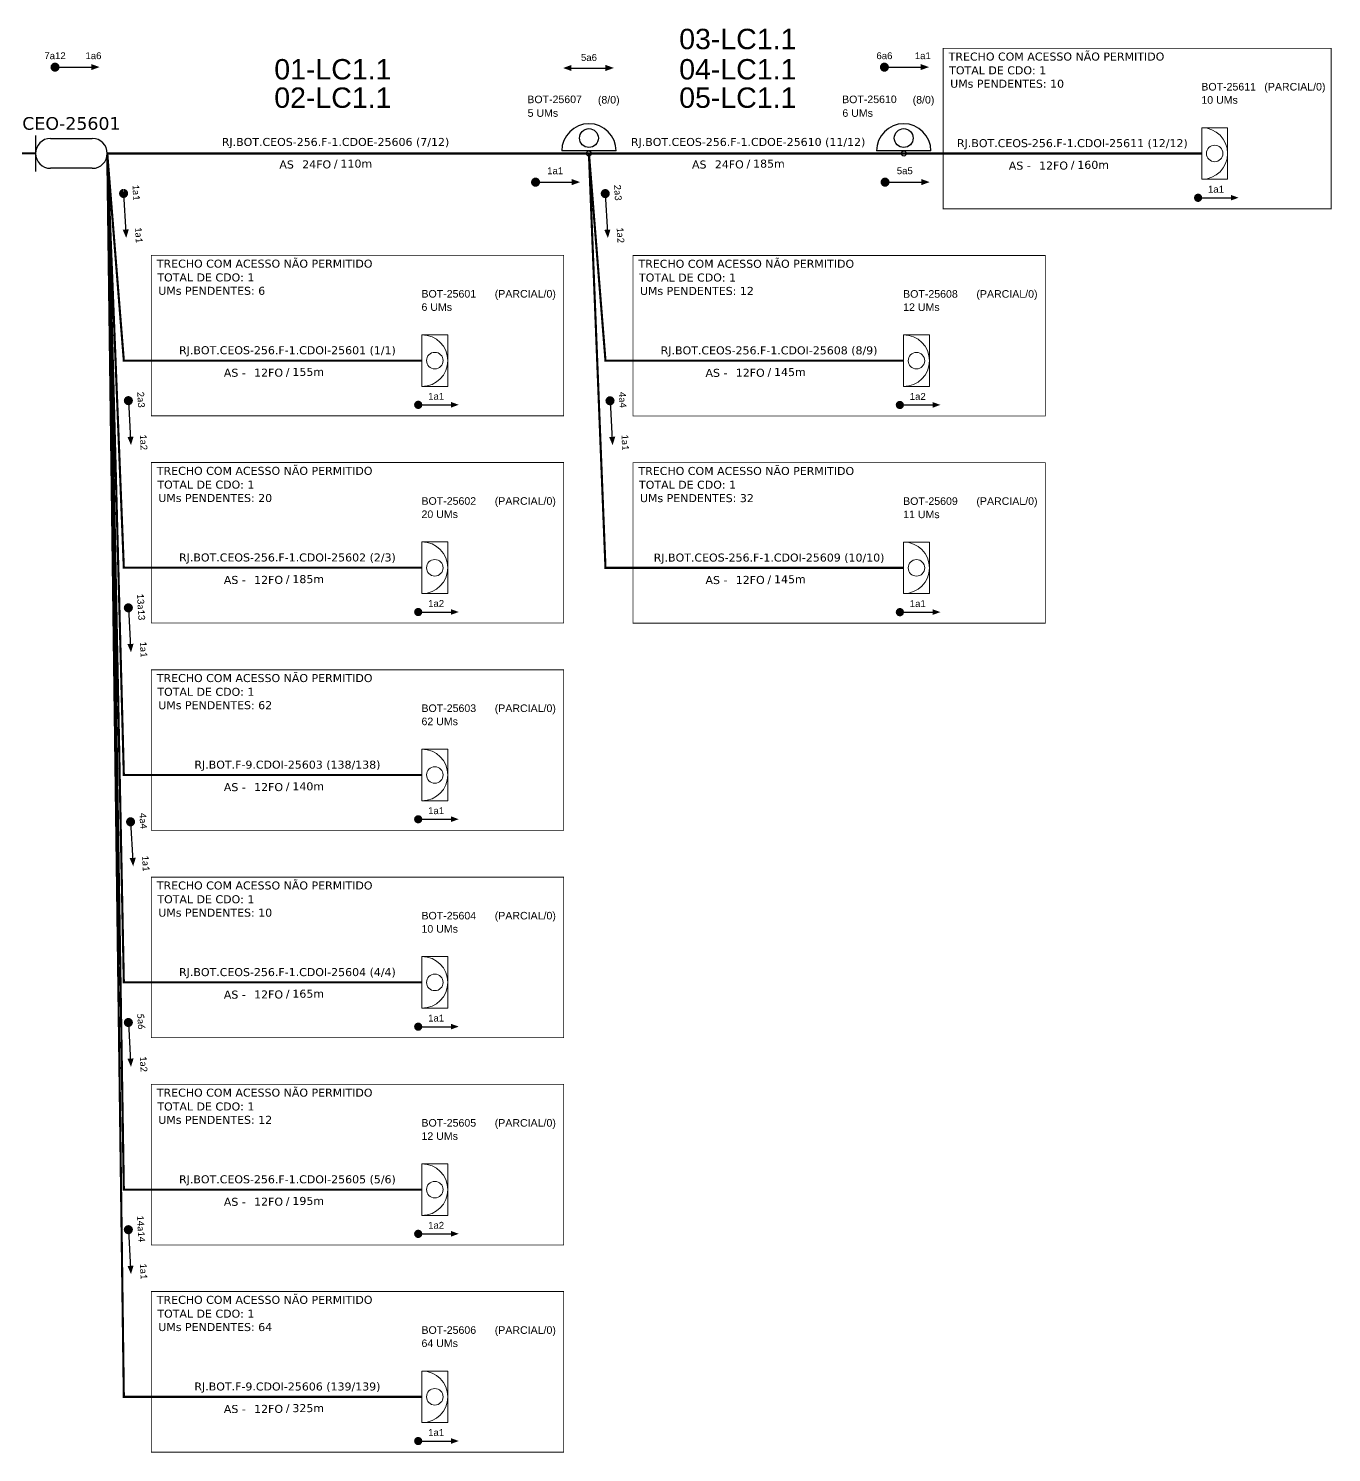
# Model space of a CAD drawing. Header units: millimetres. Extents: x -306105736 to -306105096, y 404251846 to 404252764.
# Drawn here: x -306105409.4 to -306105096.2, y 404252199.1 to 404252541.5 of the extents above; entities that cross this region are included whole.
import ezdxf
from ezdxf.enums import TextEntityAlignment as Align

# ---------------------------------------------------------------- set-up
doc = ezdxf.new("R2010")
doc.units = ezdxf.units.MM
doc.linetypes.add('ARILSUPP', pattern=[2.98, 1.42, -0.71, 0.14, -0.71])
for name, color, linetype, lineweight in [("20.0-LEGENDA DOS CDO'S", 1, 'Continuous', 0), ('20.1-CDO_INTERIOR', 1, 'Continuous', 0), ('20.2-CDO_POSTE', 1, 'Continuous', 5), ('40.1-ETIQUETAS', 1, 'Continuous', 20)]:
    doc.layers.add(name, color=color, linetype=linetype, lineweight=lineweight)
for name, color, linetype in [('20.5-CEO', 1, 'Continuous'), ('CAP a instalar', 1, 'Continuous'), ('label_cabos', 7, 'Continuous'), ('LC1', 3, 'Continuous'), ('SETA', 7, 'Continuous'), ('UNIFILAR', 7, 'Continuous')]:
    doc.layers.add(name, color=color, linetype=linetype)
doc.styles.add('ARIAL', font='arial.ttf')
doc.styles.add('siredit', font='verdana.ttf')
doc.linetypes.add('FENCELINE1', pattern='A,0.25,-0.1,[133,ltypeshp.shx,S=0.1,R=0,X=-0.1,Y=0],-0.1,1', length=1.45)

# ---------------------------------------------------------------- blocks, each defined once
blk = doc.blocks.new('CDOI_INT')
at = {"layer": '20.1-CDO_INTERIOR', "color": 0, "lineweight": 18}
blk.add_lwpolyline([(4.25, -4.25), (4.25, 4.25), (0, 4.25), (0, -4.25)], close=True, dxfattribs=at)
blk.add_circle((2.12, 0), 1.36, dxfattribs=at)
blk.add_arc((0, 0), 4.25, 270, 90, dxfattribs=at)
at = {"layer": "20.0-LEGENDA DOS CDO'S", "color": 0, "style": 'ARIAL'}
for tag, p in [('CDO_N', (-0.08, 10.38)), ('SPLITER_1', (21.18, 10.38)), ('SURVEY', (-0.08, 8.2)), ('SPLITER_2', (21.19, 8.68)), ('SAP', (-0.08, 6.23)), ('1:XX', (5.94, -2.22)), ('UMS', (5.94, -4.24))]:
    blk.add_attdef(tag, p, '', height=1.36, dxfattribs=at)
blk.add_attdef('FIBRAS_UTILIZADAS', text='', height=1.36, dxfattribs=at).set_placement((15.34, 10.38), align=Align.CENTER)
blk = doc.blocks.new('ETIQUETA_RS5F')
at = {"layer": '40.1-ETIQUETAS', "color": 0, "style": 'siredit'}
blk.add_text('/', height=1.5, dxfattribs=at).set_placement((1.58, -1.95), align=Align.MIDDLE_RIGHT)
for tag, p in [('ETIQUETA_R_SECUNDARIA', (1.21, 2.1)), ('ETIQUETA_R_PRIMARIA', (1.21, 4.1)), ('F_ATIVAS/F_MORTAS', (1.14, -4.24))]:
    blk.add_attdef(tag, text='', height=1.5, dxfattribs=at).set_placement(p, align=Align.MIDDLE_CENTER)
for tag, p in [('TIPO_CABO', (-6.58, -2.12)), ('CAP_CABO', (0.4, -2.09))]:
    blk.add_attdef(tag, text='', height=1.5, dxfattribs=at).set_placement(p, align=Align.MIDDLE_RIGHT)
blk.add_attdef('METROS', text='', height=1.5, dxfattribs=at).set_placement((2.14, -1.95), align=Align.MIDDLE_LEFT)
for tag, p in [('FUSÃO_1', (0.85, -8.39)), ('FUSÃO_2', (0.85, -10.6)), ('FUSÃO_3', (0.85, -12.93)), ('FUSÃO_4', (0.85, -15.14)), ('FUSÃO_5', (0.85, -17.16))]:
    blk.add_attdef(tag, text='', height=1.5, dxfattribs=at).set_placement(p, align=Align.CENTER)
blk = doc.blocks.new('CDOE POSTE_')
at = {"color": 1}
blk.add_line((12.92, -5.49), (-2.38, -5.49), dxfattribs=at)
for centre, radius in [((5.27, -1.86), 2.64), ((5.27, -6.2), 0.708)]:
    blk.add_circle(centre, radius, dxfattribs=at)
blk.add_arc((5.27, -5.49), 7.65, 0, 180, dxfattribs=at)
blk = doc.blocks.new('SAN')
at = {"layer": 'SETA'}
blk.add_lwpolyline([(-2.58, 0), (6.02, 0)], dxfattribs=at)
for points in [[(-2.1, -0.66), (-3.93, 0), (-2.1, 0.67)], [(5.33, 0.68), (7.16, 0.01), (5.33, -0.65)]]:
    blk.add_solid(points, dxfattribs=at)
blk = doc.blocks.new('CDOE-TEXTO PADRÃO')
at = {"layer": "20.0-LEGENDA DOS CDO'S", "color": 0, "style": 'ARIAL'}
for tag, p in [('CDO_N', (0.49, 7.39)), ('SAP', (0.51, 1.67)), ('CORDOALHA', (0.5, 4.33)), ('SPLITER_1', (0.59, -0.91)), ('SPLITER_2', (0.6, -3.55)), ('(XX-XX_F)S', (0.54, -8.29)), ('(XX-XX_L)S', (0.55, -10.83)), ('UMS', (0.55, -13.15))]:
    blk.add_attdef(tag, p, '', height=1.7, rotation=0.118, dxfattribs=at)
blk.add_attdef('FIBRAS_UTILIZADAS', text='', height=1.7, rotation=0.118, dxfattribs=at).set_placement((19.77, 7.43), align=Align.CENTER)

msp = doc.modelspace()

# ---------------------------------------------------------------- linework, layer by layer
at = {"color": 3, "const_width": 0.2}
for points in [[(-306105096.29, 404252498.1), (-306105189.52, 404252498.1), (-306105189.52, 404252536.69), (-306105096.29, 404252536.69)], [(-306105280.76, 404252448.31), (-306105379.85, 404252448.31), (-306105379.85, 404252486.9), (-306105280.76, 404252486.9)], [(-306105164.99, 404252448.28), (-306105264.08, 404252448.28), (-306105264.08, 404252486.87), (-306105164.99, 404252486.87)], [(-306105280.76, 404252398.49), (-306105379.85, 404252398.49), (-306105379.85, 404252437.08), (-306105280.76, 404252437.08)], [(-306105164.99, 404252398.46), (-306105264.08, 404252398.46), (-306105264.08, 404252437.05), (-306105164.99, 404252437.05)], [(-306105280.76, 404252348.67), (-306105379.85, 404252348.67), (-306105379.85, 404252387.26), (-306105280.76, 404252387.26)], [(-306105280.76, 404252298.79), (-306105379.85, 404252298.79), (-306105379.85, 404252337.39), (-306105280.76, 404252337.39)], [(-306105280.76, 404252248.97), (-306105379.85, 404252248.97), (-306105379.85, 404252287.57), (-306105280.76, 404252287.57)], [(-306105280.76, 404252199.15), (-306105379.85, 404252199.15), (-306105379.85, 404252237.75), (-306105280.76, 404252237.75)]]:
    msp.add_lwpolyline(points, close=True, dxfattribs=at)
for points, const_width in [([(-306105403.55, 404252532.15, 1), (-306105402.45, 404252532.15, 1)], 1.1), ([(-306105204.2, 404252532.15, 1), (-306105203.1, 404252532.15, 1)], 1.1), ([(-306105288.06, 404252504.5, 1), (-306105286.96, 404252504.5, 1)], 1.1), ([(-306105204.04, 404252504.5, 1), (-306105202.94, 404252504.5, 1)], 1.1), ([(-306105386.56, 404252502.34, 1), (-306105386.49, 404252501.24, 1)], 1.1), ([(-306105270.79, 404252502.31, 1), (-306105270.72, 404252501.21, 1)], 1.1), ([(-306105128.76, 404252500.75, 1), (-306105127.76, 404252500.75, 1)], 1), ([(-306105128.76, 404252500.75, 1), (-306105127.76, 404252500.75, 1)], 1), ([(-306105385.41, 404252452.52, 1), (-306105385.35, 404252451.42, 1)], 1.1), ([(-306105316.21, 404252450.96, 1), (-306105315.21, 404252450.96, 1)], 1), ([(-306105316.21, 404252450.96, 1), (-306105315.21, 404252450.96, 1)], 1), ([(-306105269.64, 404252452.49, 1), (-306105269.58, 404252451.39, 1)], 1.1), ([(-306105200.44, 404252450.93, 1), (-306105199.44, 404252450.93, 1)], 1), ([(-306105200.44, 404252450.93, 1), (-306105199.44, 404252450.93, 1)], 1), ([(-306105385.41, 404252402.7, 1), (-306105385.35, 404252401.6, 1)], 1.1), ([(-306105316.21, 404252401.14, 1), (-306105315.21, 404252401.14, 1)], 1), ([(-306105316.21, 404252401.14, 1), (-306105315.21, 404252401.14, 1)], 1), ([(-306105200.44, 404252401.11, 1), (-306105199.44, 404252401.11, 1)], 1), ([(-306105200.44, 404252401.11, 1), (-306105199.44, 404252401.11, 1)], 1), ([(-306105384.88, 404252351.25, 1), (-306105384.82, 404252350.15, 1)], 1.1), ([(-306105316.21, 404252351.32, 1), (-306105315.21, 404252351.32, 1)], 1), ([(-306105316.21, 404252351.32, 1), (-306105315.21, 404252351.32, 1)], 1), ([(-306105385.41, 404252303, 1), (-306105385.35, 404252301.9, 1)], 1.1), ([(-306105316.21, 404252301.44, 1), (-306105315.21, 404252301.44, 1)], 1), ([(-306105316.21, 404252301.44, 1), (-306105315.21, 404252301.44, 1)], 1), ([(-306105385.41, 404252253.18, 1), (-306105385.35, 404252252.08, 1)], 1.1), ([(-306105316.21, 404252251.63, 1), (-306105315.21, 404252251.63, 1)], 1), ([(-306105316.21, 404252251.63, 1), (-306105315.21, 404252251.63, 1)], 1), ([(-306105316.21, 404252201.81, 1), (-306105315.21, 404252201.81, 1)], 1), ([(-306105316.21, 404252201.81, 1), (-306105315.21, 404252201.81, 1)], 1)]:
    msp.add_lwpolyline(points, format="xyb", close=True, dxfattribs=dict(const_width=const_width))
at = {"layer": '20.5-CEO'}
for p, q in [((-306105404.11, 404252515.01), (-306105394.04, 404252515.01)), ((-306105394.04, 404252507.83), (-306105404.11, 404252507.83))]:
    msp.add_line(p, q, dxfattribs=at)
msp.add_lwpolyline([(-306105407.7, 404252515.75), (-306105407.7, 404252507.1)], dxfattribs=at)
for centre, start, end in [((-306105404.11, 404252511.42), 90, 270), ((-306105394.04, 404252511.42), 270, 90)]:
    msp.add_arc(centre, 3.59, start, end, dxfattribs=at)
at = {"layer": 'CAP a instalar', "ltscale": 7, "const_width": 0.513}
msp.add_lwpolyline([(-306105407.7, 404252511.42), (-306105483.35, 404252511.42)], dxfattribs=at)
at = {"layer": 'CAP a instalar', "color": 8, "linetype": 'FENCELINE1', "ltscale": 7, "const_width": 0.513}
for points in [[(-306105314.81, 404252361.97), (-306105386.47, 404252361.97), (-306105390.45, 404252511.49)], [(-306105314.81, 404252312.09), (-306105386.47, 404252312.09), (-306105390.45, 404252511.49)], [(-306105314.81, 404252262.27), (-306105386.47, 404252262.27), (-306105390.45, 404252511.49)], [(-306105314.81, 404252212.45), (-306105386.47, 404252212.45), (-306105390.45, 404252511.49)], [(-306105314.81, 404252461.6), (-306105386.47, 404252461.6), (-306105390.45, 404252511.42)], [(-306105314.81, 404252411.79), (-306105386.47, 404252411.79), (-306105390.45, 404252511.42)], [(-306105199.04, 404252461.58), (-306105270.7, 404252461.58), (-306105274.67, 404252511.4)], [(-306105199.04, 404252411.76), (-306105270.7, 404252411.76), (-306105274.68, 404252511.4)], [(-306105127.36, 404252511.4), (-306105199.02, 404252511.4)]]:
    msp.add_lwpolyline(points, dxfattribs=at)
at = {"layer": 'CAP a instalar', "linetype": 'FENCELINE1', "ltscale": 7, "const_width": 0.513}
for points in [[(-306105274.68, 404252511.4), (-306105390.45, 404252511.4)], [(-306105199.02, 404252511.4), (-306105274.67, 404252511.4)]]:
    msp.add_lwpolyline(points, dxfattribs=at)
at = {"layer": 'SETA'}
for points in [[(-306105403, 404252532.15), (-306105393.54, 404252532.15)], [(-306105203.65, 404252532.15), (-306105194.19, 404252532.15)], [(-306105287.51, 404252504.5), (-306105278.05, 404252504.5)], [(-306105203.49, 404252504.5), (-306105194.03, 404252504.5)], [(-306105386.52, 404252501.79), (-306105385.98, 404252492.35)], [(-306105270.75, 404252501.76), (-306105270.21, 404252492.32)], [(-306105128.26, 404252500.75), (-306105119.67, 404252500.75)], [(-306105128.26, 404252500.75), (-306105119.67, 404252500.75)], [(-306105385.38, 404252451.97), (-306105384.83, 404252442.53)], [(-306105315.71, 404252450.96), (-306105307.11, 404252450.96)], [(-306105315.71, 404252450.96), (-306105307.11, 404252450.96)], [(-306105269.61, 404252451.94), (-306105269.06, 404252442.5)], [(-306105199.94, 404252450.93), (-306105191.34, 404252450.93)], [(-306105199.94, 404252450.93), (-306105191.34, 404252450.93)], [(-306105385.38, 404252402.15), (-306105384.83, 404252392.71)], [(-306105315.71, 404252401.14), (-306105307.11, 404252401.14)], [(-306105315.71, 404252401.14), (-306105307.11, 404252401.14)], [(-306105199.94, 404252401.11), (-306105191.34, 404252401.11)], [(-306105199.94, 404252401.11), (-306105191.34, 404252401.11)], [(-306105384.85, 404252350.7), (-306105384.31, 404252341.26)], [(-306105315.71, 404252351.32), (-306105307.11, 404252351.32)], [(-306105315.71, 404252351.32), (-306105307.11, 404252351.32)], [(-306105385.38, 404252302.45), (-306105384.83, 404252293.01)], [(-306105315.71, 404252301.44), (-306105307.11, 404252301.44)], [(-306105315.71, 404252301.44), (-306105307.11, 404252301.44)], [(-306105385.38, 404252252.63), (-306105384.83, 404252243.19)], [(-306105315.71, 404252251.63), (-306105307.11, 404252251.63)], [(-306105315.71, 404252251.63), (-306105307.11, 404252251.63)], [(-306105315.71, 404252201.81), (-306105307.11, 404252201.81)], [(-306105315.71, 404252201.81), (-306105307.11, 404252201.81)]]:
    msp.add_lwpolyline(points, dxfattribs=at)
for points in [[(-306105394.3, 404252532.9), (-306105392.29, 404252532.17), (-306105394.3, 404252531.44)], [(-306105194.95, 404252532.9), (-306105192.93, 404252532.17), (-306105194.95, 404252531.44)], [(-306105278.81, 404252505.25), (-306105276.8, 404252504.52), (-306105278.81, 404252503.78)], [(-306105194.79, 404252505.25), (-306105192.78, 404252504.52), (-306105194.79, 404252503.78)], [(-306105120.36, 404252501.43), (-306105118.52, 404252500.76), (-306105120.36, 404252500.1)], [(-306105120.36, 404252501.43), (-306105118.52, 404252500.76), (-306105120.36, 404252500.1)], [(-306105385.28, 404252493.15), (-306105385.89, 404252491.09), (-306105386.74, 404252493.06)], [(-306105269.51, 404252493.12), (-306105270.12, 404252491.06), (-306105270.97, 404252493.03)], [(-306105307.8, 404252451.64), (-306105305.97, 404252450.97), (-306105307.8, 404252450.31)], [(-306105307.8, 404252451.64), (-306105305.97, 404252450.97), (-306105307.8, 404252450.31)], [(-306105192.03, 404252451.61), (-306105190.2, 404252450.95), (-306105192.03, 404252450.28)], [(-306105192.03, 404252451.61), (-306105190.2, 404252450.95), (-306105192.03, 404252450.28)], [(-306105384.13, 404252443.33), (-306105384.75, 404252441.27), (-306105385.59, 404252443.24)], [(-306105268.36, 404252443.3), (-306105268.98, 404252441.25), (-306105269.82, 404252443.22)], [(-306105307.8, 404252401.82), (-306105305.97, 404252401.15), (-306105307.8, 404252400.49)], [(-306105307.8, 404252401.82), (-306105305.97, 404252401.15), (-306105307.8, 404252400.49)], [(-306105192.03, 404252401.79), (-306105190.2, 404252401.13), (-306105192.03, 404252400.46)], [(-306105192.03, 404252401.79), (-306105190.2, 404252401.13), (-306105192.03, 404252400.46)], [(-306105384.13, 404252393.51), (-306105384.75, 404252391.45), (-306105385.59, 404252393.42)], [(-306105307.8, 404252352), (-306105305.97, 404252351.33), (-306105307.8, 404252350.67)], [(-306105307.8, 404252352), (-306105305.97, 404252351.33), (-306105307.8, 404252350.67)], [(-306105383.6, 404252342.06), (-306105384.22, 404252340.01), (-306105385.07, 404252341.98)], [(-306105307.8, 404252302.12), (-306105305.97, 404252301.46), (-306105307.8, 404252300.79)], [(-306105307.8, 404252302.12), (-306105305.97, 404252301.46), (-306105307.8, 404252300.79)], [(-306105384.13, 404252293.81), (-306105384.75, 404252291.76), (-306105385.59, 404252293.73)], [(-306105307.8, 404252252.31), (-306105305.97, 404252251.64), (-306105307.8, 404252250.97)], [(-306105307.8, 404252252.31), (-306105305.97, 404252251.64), (-306105307.8, 404252250.97)], [(-306105384.13, 404252243.99), (-306105384.75, 404252241.94), (-306105385.59, 404252243.91)], [(-306105307.8, 404252202.49), (-306105305.97, 404252201.82), (-306105307.8, 404252201.15)], [(-306105307.8, 404252202.49), (-306105305.97, 404252201.82), (-306105307.8, 404252201.15)]]:
    msp.add_solid(points, dxfattribs=at)

# ---------------------------------------------------------------- block references
at = {"layer": '20.1-CDO_INTERIOR', "color": 8, "ltscale": 11}
ref = msp.add_blockref('CDOI_INT', (-306105127.36, 404252511.4), dxfattribs=dict(at, xscale=1.458499505982035, yscale=1.458499505982035, zscale=1.458499505982035))
ref.add_attrib('CDO_N', 'BOT-25611', (-306105127.48, 404252526.54), dxfattribs={"layer": "20.0-LEGENDA DOS CDO'S", "color": 0, "height": 1.82, "style": 'ARIAL'})
ref.add_attrib('FIBRAS_UTILIZADAS', '(PARCIAL/0)', dxfattribs={"layer": "20.0-LEGENDA DOS CDO'S", "color": 0, "height": 1.82, "style": 'ARIAL'}).set_placement((-306105104.99, 404252526.54), align=Align.CENTER)
ref.add_attrib('SURVEY', '10 UMs', (-306105127.47, 404252523.36), dxfattribs={"layer": "20.0-LEGENDA DOS CDO'S", "color": 0, "height": 1.82, "style": 'ARIAL'})
ref = msp.add_blockref('CDOI_INT', (-306105314.81, 404252461.6), dxfattribs=dict(at, xscale=1.458499505982035, yscale=1.458499505982035, zscale=1.458499505982035))
ref.add_attrib('CDO_N', 'BOT-25601', (-306105314.93, 404252476.75), dxfattribs={"layer": "20.0-LEGENDA DOS CDO'S", "color": 0, "height": 1.82, "style": 'ARIAL'})
ref.add_attrib('FIBRAS_UTILIZADAS', '       (PARCIAL/0)', dxfattribs={"layer": "20.0-LEGENDA DOS CDO'S", "color": 0, "height": 1.82, "style": 'ARIAL'}).set_placement((-306105292.44, 404252476.75), align=Align.CENTER)
ref.add_attrib('SURVEY', '6 UMs', (-306105314.92, 404252473.56), dxfattribs={"layer": "20.0-LEGENDA DOS CDO'S", "color": 0, "height": 1.82, "style": 'ARIAL'})
ref = msp.add_blockref('CDOI_INT', (-306105199.04, 404252461.58), dxfattribs=dict(at, xscale=1.458499505982035, yscale=1.458499505982035, zscale=1.458499505982035))
ref.add_attrib('CDO_N', 'BOT-25608', (-306105199.16, 404252476.72), dxfattribs={"layer": "20.0-LEGENDA DOS CDO'S", "color": 0, "height": 1.82, "style": 'ARIAL'})
ref.add_attrib('FIBRAS_UTILIZADAS', '       (PARCIAL/0)', dxfattribs={"layer": "20.0-LEGENDA DOS CDO'S", "color": 0, "height": 1.82, "style": 'ARIAL'}).set_placement((-306105176.67, 404252476.72), align=Align.CENTER)
ref.add_attrib('SURVEY', '12 UMs', (-306105199.15, 404252473.54), dxfattribs={"layer": "20.0-LEGENDA DOS CDO'S", "color": 0, "height": 1.82, "style": 'ARIAL'})
ref = msp.add_blockref('CDOI_INT', (-306105314.81, 404252411.79), dxfattribs=dict(at, xscale=1.458499505982035, yscale=1.458499505982035, zscale=1.458499505982035))
ref.add_attrib('CDO_N', 'BOT-25602', (-306105314.93, 404252426.93), dxfattribs={"layer": "20.0-LEGENDA DOS CDO'S", "color": 0, "height": 1.82, "style": 'ARIAL'})
ref.add_attrib('FIBRAS_UTILIZADAS', '       (PARCIAL/0)', dxfattribs={"layer": "20.0-LEGENDA DOS CDO'S", "color": 0, "height": 1.82, "style": 'ARIAL'}).set_placement((-306105292.44, 404252426.93), align=Align.CENTER)
ref.add_attrib('SURVEY', '20 UMs', (-306105314.92, 404252423.75), dxfattribs={"layer": "20.0-LEGENDA DOS CDO'S", "color": 0, "height": 1.82, "style": 'ARIAL'})
ref = msp.add_blockref('CDOI_INT', (-306105199.04, 404252411.76), dxfattribs=dict(at, xscale=1.458499505982035, yscale=1.458499505982035, zscale=1.458499505982035))
ref.add_attrib('CDO_N', 'BOT-25609', (-306105199.16, 404252426.9), dxfattribs={"layer": "20.0-LEGENDA DOS CDO'S", "color": 0, "height": 1.82, "style": 'ARIAL'})
ref.add_attrib('FIBRAS_UTILIZADAS', '       (PARCIAL/0)', dxfattribs={"layer": "20.0-LEGENDA DOS CDO'S", "color": 0, "height": 1.82, "style": 'ARIAL'}).set_placement((-306105176.67, 404252426.9), align=Align.CENTER)
ref.add_attrib('SURVEY', '11 UMs', (-306105199.15, 404252423.72), dxfattribs={"layer": "20.0-LEGENDA DOS CDO'S", "color": 0, "height": 1.82, "style": 'ARIAL'})
ref = msp.add_blockref('CDOI_INT', (-306105314.81, 404252361.97), dxfattribs=dict(at, xscale=1.458499505982035, yscale=1.458499505982035, zscale=1.458499505982035))
ref.add_attrib('CDO_N', 'BOT-25603', (-306105314.93, 404252377.11), dxfattribs={"layer": "20.0-LEGENDA DOS CDO'S", "color": 0, "height": 1.82, "style": 'ARIAL'})
ref.add_attrib('FIBRAS_UTILIZADAS', '       (PARCIAL/0)', dxfattribs={"layer": "20.0-LEGENDA DOS CDO'S", "color": 0, "height": 1.82, "style": 'ARIAL'}).set_placement((-306105292.44, 404252377.11), align=Align.CENTER)
ref.add_attrib('SURVEY', '62 UMs', (-306105314.92, 404252373.93), dxfattribs={"layer": "20.0-LEGENDA DOS CDO'S", "color": 0, "height": 1.82, "style": 'ARIAL'})
ref = msp.add_blockref('CDOI_INT', (-306105314.81, 404252312.09), dxfattribs=dict(at, xscale=1.458499505982035, yscale=1.458499505982035, zscale=1.458499505982035))
ref.add_attrib('CDO_N', 'BOT-25604', (-306105314.93, 404252327.23), dxfattribs={"layer": "20.0-LEGENDA DOS CDO'S", "color": 0, "height": 1.82, "style": 'ARIAL'})
ref.add_attrib('FIBRAS_UTILIZADAS', '       (PARCIAL/0)', dxfattribs={"layer": "20.0-LEGENDA DOS CDO'S", "color": 0, "height": 1.82, "style": 'ARIAL'}).set_placement((-306105292.44, 404252327.23), align=Align.CENTER)
ref.add_attrib('SURVEY', '10 UMs', (-306105314.92, 404252324.05), dxfattribs={"layer": "20.0-LEGENDA DOS CDO'S", "color": 0, "height": 1.82, "style": 'ARIAL'})
ref = msp.add_blockref('CDOI_INT', (-306105314.81, 404252262.27), dxfattribs=dict(at, xscale=1.458499505982035, yscale=1.458499505982035, zscale=1.458499505982035))
ref.add_attrib('CDO_N', 'BOT-25605', (-306105314.93, 404252277.41), dxfattribs={"layer": "20.0-LEGENDA DOS CDO'S", "color": 0, "height": 1.82, "style": 'ARIAL'})
ref.add_attrib('FIBRAS_UTILIZADAS', '       (PARCIAL/0)', dxfattribs={"layer": "20.0-LEGENDA DOS CDO'S", "color": 0, "height": 1.82, "style": 'ARIAL'}).set_placement((-306105292.44, 404252277.41), align=Align.CENTER)
ref.add_attrib('SURVEY', '12 UMs', (-306105314.92, 404252274.23), dxfattribs={"layer": "20.0-LEGENDA DOS CDO'S", "color": 0, "height": 1.82, "style": 'ARIAL'})
ref = msp.add_blockref('CDOI_INT', (-306105314.81, 404252212.45), dxfattribs=dict(at, xscale=1.458499505982035, yscale=1.458499505982035, zscale=1.458499505982035))
ref.add_attrib('CDO_N', 'BOT-25606', (-306105314.93, 404252227.59), dxfattribs={"layer": "20.0-LEGENDA DOS CDO'S", "color": 0, "height": 1.82, "style": 'ARIAL'})
ref.add_attrib('FIBRAS_UTILIZADAS', '       (PARCIAL/0)', dxfattribs={"layer": "20.0-LEGENDA DOS CDO'S", "color": 0, "height": 1.82, "style": 'ARIAL'}).set_placement((-306105292.44, 404252227.59), align=Align.CENTER)
ref.add_attrib('SURVEY', '64 UMs', (-306105314.92, 404252224.41), dxfattribs={"layer": "20.0-LEGENDA DOS CDO'S", "color": 0, "height": 1.82, "style": 'ARIAL'})
at = {"layer": '20.2-CDO_POSTE'}
ref = msp.add_blockref('CDOE-TEXTO PADRÃO', (-306105281.68, 404252511.31), dxfattribs=dict(at, xscale=1.069200003147125, yscale=1.069200003147125, zscale=1.069200003147125))
ref.add_attrib('CDO_N', 'BOT-25607', (-306105289.48, 404252523.49), dxfattribs={"layer": "20.0-LEGENDA DOS CDO'S", "color": 0, "height": 1.817, "rotation": 0.118, "style": 'ARIAL'})
ref.add_attrib('CORDOALHA', '5 UMs', (-306105289.41, 404252520.21), dxfattribs={"layer": "20.0-LEGENDA DOS CDO'S", "color": 0, "height": 1.817, "rotation": 0.118, "style": 'ARIAL'})
ref.add_attrib('FIBRAS_UTILIZADAS', '       (8/0)', dxfattribs={"layer": "20.0-LEGENDA DOS CDO'S", "color": 0, "height": 1.8175, "rotation": 0.118, "style": 'ARIAL'}).set_placement((-306105272.38, 404252523.4), align=Align.CENTER)
ref = msp.add_blockref('CDOE-TEXTO PADRÃO', (-306105206.02, 404252511.31), dxfattribs=dict(at, xscale=1.069200003147125, yscale=1.069200003147125, zscale=1.069200003147125))
ref.add_attrib('CDO_N', 'BOT-25610', (-306105213.82, 404252523.49), dxfattribs={"layer": "20.0-LEGENDA DOS CDO'S", "color": 0, "height": 1.817, "rotation": 0.118, "style": 'ARIAL'})
ref.add_attrib('CORDOALHA', '6 UMs', (-306105213.75, 404252520.21), dxfattribs={"layer": "20.0-LEGENDA DOS CDO'S", "color": 0, "height": 1.817, "rotation": 0.118, "style": 'ARIAL'})
ref.add_attrib('FIBRAS_UTILIZADAS', '       (8/0)', dxfattribs={"layer": "20.0-LEGENDA DOS CDO'S", "color": 0, "height": 1.8175, "rotation": 0.118, "style": 'ARIAL'}).set_placement((-306105196.72, 404252523.4), align=Align.CENTER)
at = {"layer": '40.1-ETIQUETAS'}
ref = msp.add_blockref('ETIQUETA_RS5F', (-306105337.11, 404252511.47), dxfattribs=dict(at, xscale=1.283039983498747, yscale=1.283039983498747, zscale=1.283039983498747))
ref.add_attrib('ETIQUETA_R_SECUNDARIA', 'RJ.BOT.CEOS-256.F-1.CDOE-25606 (7/12)', dxfattribs={"color": 0, "height": 1.9246, "style": 'siredit'}).set_placement((-306105335.59, 404252514.17), align=Align.MIDDLE_CENTER)
ref.add_attrib('TIPO_CABO', 'AS', dxfattribs={"color": 0, "height": 1.925, "style": 'siredit'}).set_placement((-306105345.6, 404252508.75), align=Align.MIDDLE_RIGHT)
ref.add_attrib('CAP_CABO', '24FO', dxfattribs={"color": 0, "height": 1.925, "style": 'siredit'}).set_placement((-306105336.64, 404252508.78), align=Align.MIDDLE_RIGHT)
ref.add_attrib('METROS', '110m', dxfattribs={"color": 0, "height": 1.925, "style": 'siredit'}).set_placement((-306105334.4, 404252508.96), align=Align.MIDDLE_LEFT)
ref = msp.add_blockref('ETIQUETA_RS5F', (-306105237.93, 404252511.47), dxfattribs=dict(at, xscale=1.283039983498747, yscale=1.283039983498747, zscale=1.283039983498747))
ref.add_attrib('ETIQUETA_R_SECUNDARIA', 'RJ.BOT.CEOS-256.F-1.CDOE-25610 (11/12)', dxfattribs={"color": 0, "height": 1.9246, "style": 'siredit'}).set_placement((-306105236.42, 404252514.17), align=Align.MIDDLE_CENTER)
ref.add_attrib('TIPO_CABO', 'AS', dxfattribs={"color": 0, "height": 1.925, "style": 'siredit'}).set_placement((-306105246.42, 404252508.75), align=Align.MIDDLE_RIGHT)
ref.add_attrib('CAP_CABO', '24FO', dxfattribs={"color": 0, "height": 1.925, "style": 'siredit'}).set_placement((-306105237.46, 404252508.78), align=Align.MIDDLE_RIGHT)
ref.add_attrib('METROS', '185m', dxfattribs={"color": 0, "height": 1.925, "style": 'siredit'}).set_placement((-306105235.22, 404252508.96), align=Align.MIDDLE_LEFT)
at = {"layer": '40.1-ETIQUETAS', "color": 8}
ref = msp.add_blockref('ETIQUETA_RS5F', (-306105160, 404252511.18), dxfattribs=dict(at, xscale=1.283039983498747, yscale=1.283039983498747, zscale=1.283039983498747))
ref.add_attrib('ETIQUETA_R_SECUNDARIA', 'RJ.BOT.CEOS-256.F-1.CDOI-25611 (12/12)', dxfattribs={"color": 0, "height": 1.9246, "style": 'siredit'}).set_placement((-306105158.48, 404252513.88), align=Align.MIDDLE_CENTER)
ref.add_attrib('TIPO_CABO', 'AS -', dxfattribs={"color": 0, "height": 1.925, "style": 'siredit'}).set_placement((-306105168.49, 404252508.47), align=Align.MIDDLE_RIGHT)
ref.add_attrib('CAP_CABO', '12FO', dxfattribs={"color": 0, "height": 1.925, "style": 'siredit'}).set_placement((-306105159.53, 404252508.5), align=Align.MIDDLE_RIGHT)
ref.add_attrib('METROS', '160m', dxfattribs={"color": 0, "height": 1.925, "style": 'siredit'}).set_placement((-306105157.29, 404252508.67), align=Align.MIDDLE_LEFT)
ref = msp.add_blockref('ETIQUETA_RS5F', (-306105348.67, 404252461.39), dxfattribs=dict(at, xscale=1.283039983498747, yscale=1.283039983498747, zscale=1.283039983498747))
ref.add_attrib('ETIQUETA_R_SECUNDARIA', 'RJ.BOT.CEOS-256.F-1.CDOI-25601 (1/1)', dxfattribs={"color": 0, "height": 1.9246, "style": 'siredit'}).set_placement((-306105347.15, 404252464.09), align=Align.MIDDLE_CENTER)
ref.add_attrib('TIPO_CABO', 'AS -', dxfattribs={"color": 0, "height": 1.925, "style": 'siredit'}).set_placement((-306105357.16, 404252458.68), align=Align.MIDDLE_RIGHT)
ref.add_attrib('CAP_CABO', '12FO', dxfattribs={"color": 0, "height": 1.925, "style": 'siredit'}).set_placement((-306105348.2, 404252458.7), align=Align.MIDDLE_RIGHT)
ref.add_attrib('METROS', '155m', dxfattribs={"color": 0, "height": 1.925, "style": 'siredit'}).set_placement((-306105345.96, 404252458.88), align=Align.MIDDLE_LEFT)
ref = msp.add_blockref('ETIQUETA_RS5F', (-306105232.9, 404252461.36), dxfattribs=dict(at, xscale=1.283039983498747, yscale=1.283039983498747, zscale=1.283039983498747))
ref.add_attrib('ETIQUETA_R_SECUNDARIA', 'RJ.BOT.CEOS-256.F-1.CDOI-25608 (8/9)', dxfattribs={"color": 0, "height": 1.9246, "style": 'siredit'}).set_placement((-306105231.38, 404252464.06), align=Align.MIDDLE_CENTER)
ref.add_attrib('TIPO_CABO', 'AS -', dxfattribs={"color": 0, "height": 1.925, "style": 'siredit'}).set_placement((-306105241.39, 404252458.65), align=Align.MIDDLE_RIGHT)
ref.add_attrib('CAP_CABO', '12FO', dxfattribs={"color": 0, "height": 1.925, "style": 'siredit'}).set_placement((-306105232.43, 404252458.68), align=Align.MIDDLE_RIGHT)
ref.add_attrib('METROS', '145m', dxfattribs={"color": 0, "height": 1.925, "style": 'siredit'}).set_placement((-306105230.19, 404252458.85), align=Align.MIDDLE_LEFT)
ref = msp.add_blockref('ETIQUETA_RS5F', (-306105348.67, 404252411.57), dxfattribs=dict(at, xscale=1.283039983498747, yscale=1.283039983498747, zscale=1.283039983498747))
ref.add_attrib('ETIQUETA_R_SECUNDARIA', 'RJ.BOT.CEOS-256.F-1.CDOI-25602 (2/3)', dxfattribs={"color": 0, "height": 1.9246, "style": 'siredit'}).set_placement((-306105347.15, 404252414.27), align=Align.MIDDLE_CENTER)
ref.add_attrib('TIPO_CABO', 'AS -', dxfattribs={"color": 0, "height": 1.925, "style": 'siredit'}).set_placement((-306105357.16, 404252408.86), align=Align.MIDDLE_RIGHT)
ref.add_attrib('CAP_CABO', '12FO', dxfattribs={"color": 0, "height": 1.925, "style": 'siredit'}).set_placement((-306105348.2, 404252408.88), align=Align.MIDDLE_RIGHT)
ref.add_attrib('METROS', '185m', dxfattribs={"color": 0, "height": 1.925, "style": 'siredit'}).set_placement((-306105345.96, 404252409.06), align=Align.MIDDLE_LEFT)
ref = msp.add_blockref('ETIQUETA_RS5F', (-306105232.9, 404252411.54), dxfattribs=dict(at, xscale=1.283039983498747, yscale=1.283039983498747, zscale=1.283039983498747))
ref.add_attrib('ETIQUETA_R_SECUNDARIA', 'RJ.BOT.CEOS-256.F-1.CDOI-25609 (10/10)', dxfattribs={"color": 0, "height": 1.9246, "style": 'siredit'}).set_placement((-306105231.38, 404252414.24), align=Align.MIDDLE_CENTER)
ref.add_attrib('TIPO_CABO', 'AS -', dxfattribs={"color": 0, "height": 1.925, "style": 'siredit'}).set_placement((-306105241.39, 404252408.83), align=Align.MIDDLE_RIGHT)
ref.add_attrib('CAP_CABO', '12FO', dxfattribs={"color": 0, "height": 1.925, "style": 'siredit'}).set_placement((-306105232.43, 404252408.86), align=Align.MIDDLE_RIGHT)
ref.add_attrib('METROS', '145m', dxfattribs={"color": 0, "height": 1.925, "style": 'siredit'}).set_placement((-306105230.19, 404252409.03), align=Align.MIDDLE_LEFT)
ref = msp.add_blockref('ETIQUETA_RS5F', (-306105348.67, 404252361.75), dxfattribs=dict(at, xscale=1.283039983498747, yscale=1.283039983498747, zscale=1.283039983498747))
ref.add_attrib('ETIQUETA_R_SECUNDARIA', 'RJ.BOT.F-9.CDOI-25603 (138/138)', dxfattribs={"color": 0, "height": 1.9246, "style": 'siredit'}).set_placement((-306105347.15, 404252364.45), align=Align.MIDDLE_CENTER)
ref.add_attrib('TIPO_CABO', 'AS -', dxfattribs={"color": 0, "height": 1.925, "style": 'siredit'}).set_placement((-306105357.16, 404252359.04), align=Align.MIDDLE_RIGHT)
ref.add_attrib('CAP_CABO', '12FO', dxfattribs={"color": 0, "height": 1.925, "style": 'siredit'}).set_placement((-306105348.2, 404252359.06), align=Align.MIDDLE_RIGHT)
ref.add_attrib('METROS', '140m', dxfattribs={"color": 0, "height": 1.925, "style": 'siredit'}).set_placement((-306105345.96, 404252359.24), align=Align.MIDDLE_LEFT)
ref = msp.add_blockref('ETIQUETA_RS5F', (-306105348.67, 404252311.87), dxfattribs=dict(at, xscale=1.283039983498747, yscale=1.283039983498747, zscale=1.283039983498747))
ref.add_attrib('ETIQUETA_R_SECUNDARIA', 'RJ.BOT.CEOS-256.F-1.CDOI-25604 (4/4)', dxfattribs={"color": 0, "height": 1.9246, "style": 'siredit'}).set_placement((-306105347.15, 404252314.57), align=Align.MIDDLE_CENTER)
ref.add_attrib('TIPO_CABO', 'AS -', dxfattribs={"color": 0, "height": 1.925, "style": 'siredit'}).set_placement((-306105357.16, 404252309.16), align=Align.MIDDLE_RIGHT)
ref.add_attrib('CAP_CABO', '12FO', dxfattribs={"color": 0, "height": 1.925, "style": 'siredit'}).set_placement((-306105348.2, 404252309.19), align=Align.MIDDLE_RIGHT)
ref.add_attrib('METROS', '165m', dxfattribs={"color": 0, "height": 1.925, "style": 'siredit'}).set_placement((-306105345.96, 404252309.37), align=Align.MIDDLE_LEFT)
ref = msp.add_blockref('ETIQUETA_RS5F', (-306105348.67, 404252262.05), dxfattribs=dict(at, xscale=1.283039983498747, yscale=1.283039983498747, zscale=1.283039983498747))
ref.add_attrib('ETIQUETA_R_SECUNDARIA', 'RJ.BOT.CEOS-256.F-1.CDOI-25605 (5/6)', dxfattribs={"color": 0, "height": 1.9246, "style": 'siredit'}).set_placement((-306105347.15, 404252264.75), align=Align.MIDDLE_CENTER)
ref.add_attrib('TIPO_CABO', 'AS -', dxfattribs={"color": 0, "height": 1.925, "style": 'siredit'}).set_placement((-306105357.16, 404252259.34), align=Align.MIDDLE_RIGHT)
ref.add_attrib('CAP_CABO', '12FO', dxfattribs={"color": 0, "height": 1.925, "style": 'siredit'}).set_placement((-306105348.2, 404252259.37), align=Align.MIDDLE_RIGHT)
ref.add_attrib('METROS', '195m', dxfattribs={"color": 0, "height": 1.925, "style": 'siredit'}).set_placement((-306105345.96, 404252259.55), align=Align.MIDDLE_LEFT)
ref = msp.add_blockref('ETIQUETA_RS5F', (-306105348.67, 404252212.24), dxfattribs=dict(at, xscale=1.283039983498747, yscale=1.283039983498747, zscale=1.283039983498747))
ref.add_attrib('ETIQUETA_R_SECUNDARIA', 'RJ.BOT.F-9.CDOI-25606 (139/139)', dxfattribs={"color": 0, "height": 1.9246, "style": 'siredit'}).set_placement((-306105347.15, 404252214.93), align=Align.MIDDLE_CENTER)
ref.add_attrib('TIPO_CABO', 'AS -', dxfattribs={"color": 0, "height": 1.925, "style": 'siredit'}).set_placement((-306105357.16, 404252209.52), align=Align.MIDDLE_RIGHT)
ref.add_attrib('CAP_CABO', '12FO', dxfattribs={"color": 0, "height": 1.925, "style": 'siredit'}).set_placement((-306105348.2, 404252209.55), align=Align.MIDDLE_RIGHT)
ref.add_attrib('METROS', '325m', dxfattribs={"color": 0, "height": 1.925, "style": 'siredit'}).set_placement((-306105345.96, 404252209.73), align=Align.MIDDLE_LEFT)
at = {"layer": 'label_cabos', "xscale": 0.8553599894046784, "yscale": 0.8553599894046784, "zscale": 0.85536}
for p in [(-306105279.18, 404252516.7), (-306105203.53, 404252516.7)]:
    msp.add_blockref('CDOE POSTE_', p, dxfattribs=at)
at = {"layer": 'UNIFILAR', "color": 5, "lineweight": -3, "xscale": 1.1, "yscale": 1.1, "zscale": 1.1}
msp.add_blockref('SAN', (-306105276.56, 404252531.95), dxfattribs=at)

# ---------------------------------------------------------------- texts
at = {"style": 'ARIAL'}
for s, p in [('7a12', (-306105403.01, 404252534.08)), ('1a6', (-306105393.77, 404252534.08)), ('5a6', (-306105274.67, 404252533.66)), ('6a6', (-306105203.65, 404252534.08)), ('1a1', (-306105194.42, 404252534.08)), ('1a1', (-306105282.78, 404252506.42)), ('5a5', (-306105198.76, 404252506.42)), ('1a1', (-306105123.96, 404252501.98)), ('1a1', (-306105311.41, 404252452.19)), ('1a2', (-306105195.64, 404252452.16)), ('1a2', (-306105311.41, 404252402.37)), ('1a1', (-306105195.64, 404252402.34)), ('1a1', (-306105311.41, 404252352.55)), ('1a1', (-306105311.41, 404252302.68)), ('1a2', (-306105311.41, 404252252.86)), ('1a1', (-306105311.41, 404252203.04))]:
    msp.add_text(s, height=1.65, dxfattribs=at).set_placement(p, align=Align.CENTER)
at = {"color": 3, "style": 'siredit'}
for s, p in [('TRECHO COM ACESSO NÃO PERMITIDO', (-306105188.21, 404252533.74)), ('TOTAL DE CDO: 1', (-306105188.09, 404252530.43)), ('UMs PENDENTES: 10', (-306105187.86, 404252527.21)), ('TRECHO COM ACESSO NÃO PERMITIDO', (-306105378.54, 404252483.95)), ('TRECHO COM ACESSO NÃO PERMITIDO', (-306105262.77, 404252483.92)), ('TOTAL DE CDO: 1', (-306105378.41, 404252480.64)), ('TOTAL DE CDO: 1', (-306105262.64, 404252480.61)), ('UMs PENDENTES: 6', (-306105378.19, 404252477.42)), ('UMs PENDENTES: 12', (-306105262.42, 404252477.39)), ('TRECHO COM ACESSO NÃO PERMITIDO', (-306105378.54, 404252434.13)), ('TRECHO COM ACESSO NÃO PERMITIDO', (-306105262.77, 404252434.1)), ('TOTAL DE CDO: 1', (-306105378.41, 404252430.82)), ('TOTAL DE CDO: 1', (-306105262.64, 404252430.79)), ('UMs PENDENTES: 20', (-306105378.19, 404252427.6)), ('UMs PENDENTES: 32', (-306105262.42, 404252427.57)), ('TRECHO COM ACESSO NÃO PERMITIDO', (-306105378.54, 404252384.31)), ('TOTAL DE CDO: 1', (-306105378.41, 404252381)), ('UMs PENDENTES: 62', (-306105378.19, 404252377.78)), ('TRECHO COM ACESSO NÃO PERMITIDO', (-306105378.54, 404252334.44)), ('TOTAL DE CDO: 1', (-306105378.41, 404252331.12)), ('UMs PENDENTES: 10', (-306105378.19, 404252327.9)), ('TRECHO COM ACESSO NÃO PERMITIDO', (-306105378.54, 404252284.62)), ('TOTAL DE CDO: 1', (-306105378.41, 404252281.3)), ('UMs PENDENTES: 12', (-306105378.19, 404252278.08)), ('TRECHO COM ACESSO NÃO PERMITIDO', (-306105378.54, 404252234.8)), ('TOTAL DE CDO: 1', (-306105378.41, 404252231.48)), ('UMs PENDENTES: 64', (-306105378.19, 404252228.26))]:
    msp.add_text(s, height=1.9246, dxfattribs=at).set_placement(p)
at = {"char_height": 1.65, "width": 27.8947, "attachment_point": 5, "rotation": 273.3058}
for s, insert in [('{\\fCalibri|b0|i0|c0|p34;\\C7;1a1}', (-306105383.48, 404252502.03)), ('{\\fCalibri|b0|i0|c0|p34;\\C7;2a3}', (-306105267.71, 404252502)), ('{\\fCalibri|b0|i0|c0|p34;\\C7;1a1}', (-306105382.86, 404252491.8)), ('{\\fCalibri|b0|i0|c0|p34;\\C7;1a2}', (-306105267.09, 404252491.78)), ('{\\fCalibri|b0|i0|c0|p34;\\C7;2a3}', (-306105382.34, 404252452.21)), ('{\\fCalibri|b0|i0|c0|p34;\\C7;4a4}', (-306105266.57, 404252452.18)), ('{\\fCalibri|b0|i0|c0|p34;\\C7;1a2}', (-306105381.71, 404252441.99)), ('{\\fCalibri|b0|i0|c0|p34;\\C7;1a1}', (-306105265.94, 404252441.96)), ('{\\fCalibri|b0|i0|c0|p34;\\C7;13a13}', (-306105382.34, 404252402.39)), ('{\\fCalibri|b0|i0|c0|p34;\\C7;1a1}', (-306105381.71, 404252392.17)), ('{\\fCalibri|b0|i0|c0|p34;\\C7;4a4}', (-306105381.81, 404252350.95)), ('{\\fCalibri|b0|i0|c0|p34;\\C7;1a1}', (-306105381.18, 404252340.72)), ('{\\fCalibri|b0|i0|c0|p34;\\C7;5a6}', (-306105382.34, 404252302.7)), ('{\\fCalibri|b0|i0|c0|p34;\\C7;1a2}', (-306105381.71, 404252292.47)), ('{\\fCalibri|b0|i0|c0|p34;\\C7;14a14}', (-306105382.34, 404252252.88)), ('{\\fCalibri|b0|i0|c0|p34;\\C7;1a1}', (-306105381.71, 404252242.65))]:
    msp.add_mtext(s, dxfattribs=dict(at, insert=insert))
at = {"layer": '20.5-CEO', "color": 7, "style": 'siredit'}
msp.add_attdef('CEO-25601', text='SAP 324607', height=3.041, dxfattribs=at).set_placement((-306105399.07, 404252520.15), align=Align.TOP_CENTER)
at = {"layer": 'LC1', "linetype": 'ARILSUPP', "style": 'ARIAL'}
for s, p in [('03-LC1.1', (-306105238.9, 404252538.93)), ('01-LC1.1', (-306105336.23, 404252531.65)), ('04-LC1.1', (-306105238.9, 404252531.65)), ('02-LC1.1', (-306105336.23, 404252524.82)), ('05-LC1.1', (-306105238.9, 404252524.82))]:
    msp.add_text(s, height=4.9, dxfattribs=at).set_placement(p, align=Align.MIDDLE_CENTER)

doc.saveas('drawing.dxf')
